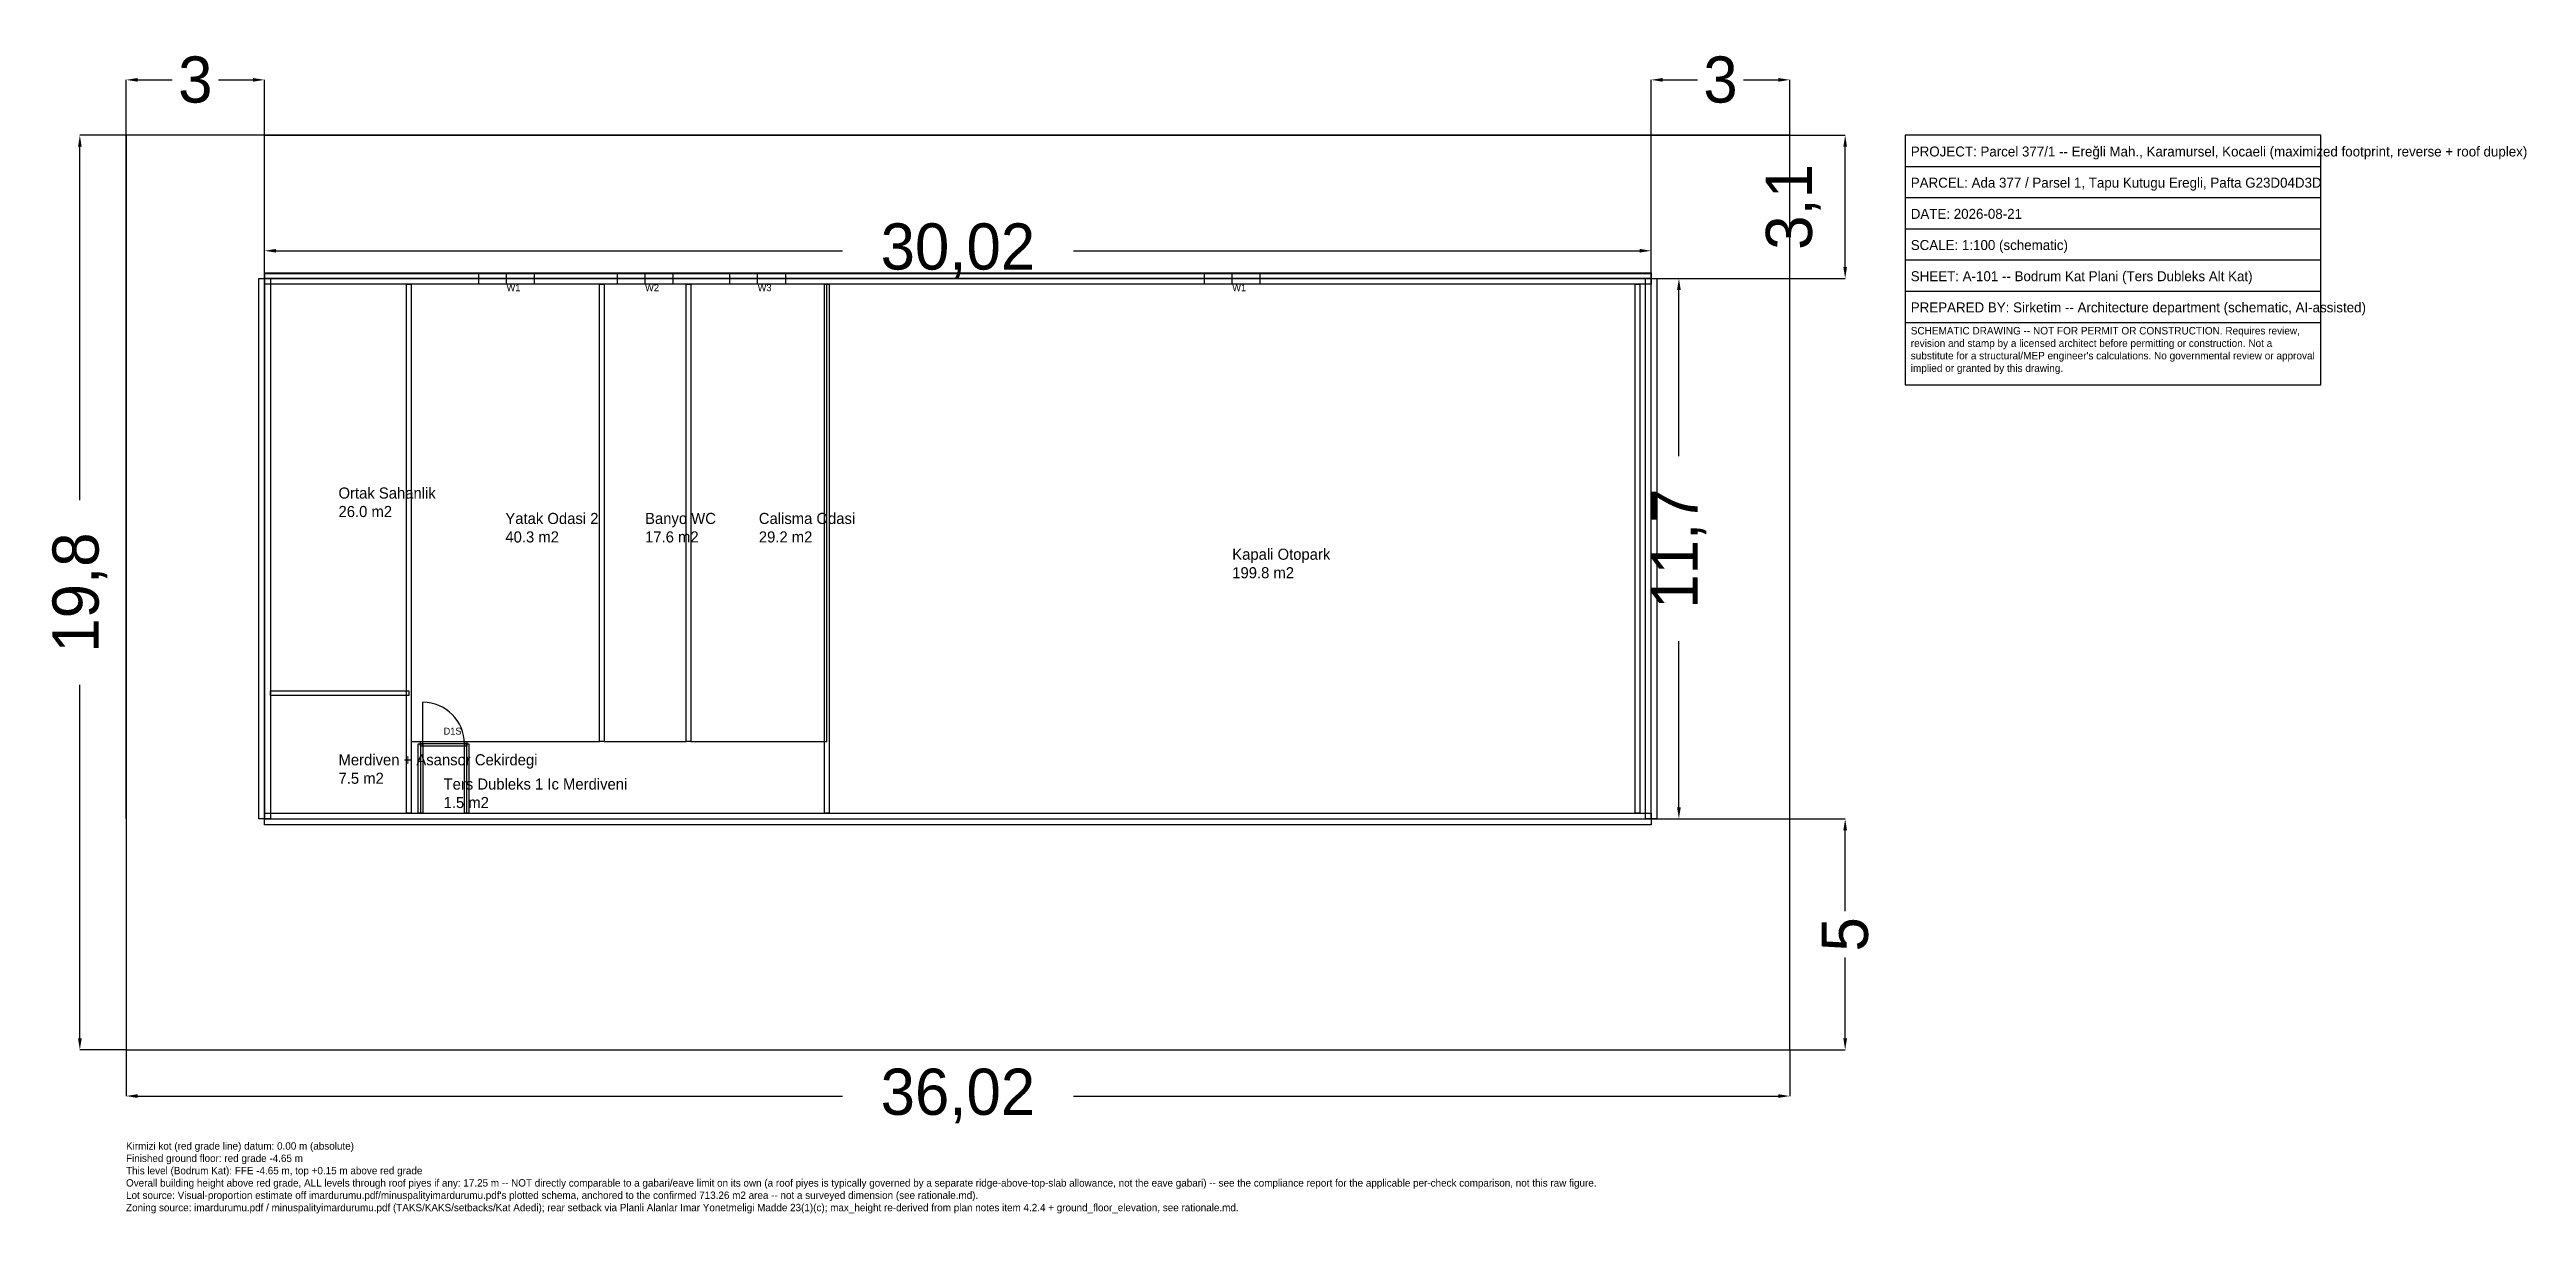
# Model space of a CAD drawing. Header units: metres. Extents: x -1.7 to 52, y -3.5 to 21.7.
import ezdxf

# ---------------------------------------------------------------- set-up
doc = ezdxf.new("R2010")
doc.units = ezdxf.units.M
for name, color, linetype in [('A-ANNO-DIMS', 6, 'Continuous'), ('A-ANNO-NOTE', 7, 'Continuous'), ('A-ANNO-NPLT', 8, 'Continuous'), ('A-ANNO-TTLB', 7, 'Continuous'), ('A-AREA-IDEN', 2, 'Continuous'), ('A-AREA-PLAN', 4, 'Continuous'), ('A-DOOR', 3, 'Continuous'), ('A-GLAZ', 5, 'Continuous'), ('A-WALL', 7, 'Continuous'), ('A-WALL-INTR', 7, 'Continuous'), ('C-PROP', 1, 'Continuous'), ('Z-DATA-NOPLOT', 8, 'Continuous')]:
    doc.layers.add(name, color=color, linetype=linetype)
doc.dimstyles.get("Standard").update_dxf_attribs({"dimtxt": 2.5, "dimasz": 2.5, "dimexe": 1.25, "dimexo": 0.625, "dimtad": 1, "dimtxsty": 'Standard', "dimcen": 2.5, "dimazin": 3, "dimtfac": 1, "dimtmove": 0, "dimatfit": 3, "dimarcsym": 0})

# ---------------------------------------------------------------- blocks, each defined once
blk = doc.blocks.new('_CLOSEDFILLED')
at = {"color": 0, "linetype": 'ByBlock'}
blk.add_solid([(-1, 0.16), (0, 0), (-1, -0.16)], dxfattribs=at)
blk = doc.blocks.new('*D0')
for p, q in [((0, 0), (0, -1)), ((36.02, 0), (36.02, -1)), ((0.25, -1), (15.51, -1)), ((20.51, -1), (35.77, -1))]:
    blk.add_line(p, q)
at = {"layer": 'Defpoints'}
for p in [(0, 0), (36.02, 0), (0, -1)]:
    blk.add_point(p, dxfattribs=at)
at = {"layer": 'A-ANNO-DIMS', "xscale": 0.25, "yscale": 0.25, "rotation": 180}
blk.add_blockref('_CLOSEDFILLED', (0, -1), dxfattribs=at)
at = {"layer": 'A-ANNO-DIMS', "xscale": 0.25, "yscale": 0.25}
blk.add_blockref('_CLOSEDFILLED', (36.02, -1), dxfattribs=at)
at = {"layer": 'A-ANNO-DIMS', "insert": (18.01, -1), "char_height": 1, "attachment_point": 5}
blk.add_mtext('36,02', dxfattribs=at)
blk = doc.blocks.new('*D2')
for p, q in [((0, 19.8), (-1, 19.8)), ((-1, 11.9), (-1, 19.55)), ((-1, 0.25), (-1, 7.9)), ((0, 0), (-1, 0))]:
    blk.add_line(p, q)
at = {"layer": 'Defpoints'}
for p in [(0, 19.8), (-1, 0), (0, 0)]:
    blk.add_point(p, dxfattribs=at)
at = {"layer": 'A-ANNO-DIMS', "xscale": 0.25, "yscale": 0.25}
for p, rotation in [((-1, 19.8), 90), ((-1, 0), 270)]:
    blk.add_blockref('_CLOSEDFILLED', p, dxfattribs=dict(at, rotation=rotation))
at = {"layer": 'A-ANNO-DIMS', "insert": (-1, 9.9), "char_height": 1, "attachment_point": 5, "rotation": 90}
blk.add_mtext('19,8', dxfattribs=at)
blk = doc.blocks.new('*D3')
for p, q in [((3, 16.7), (3, 17.3)), ((3.25, 17.3), (15.51, 17.3)), ((20.51, 17.3), (32.77, 17.3)), ((33.02, 16.7), (33.02, 17.3))]:
    blk.add_line(p, q)
at = {"layer": 'Defpoints'}
for p in [(3, 17.3), (3, 16.7), (33.02, 16.7)]:
    blk.add_point(p, dxfattribs=at)
at = {"layer": 'A-ANNO-DIMS', "xscale": 0.25, "yscale": 0.25, "rotation": 180}
blk.add_blockref('_CLOSEDFILLED', (3, 17.3), dxfattribs=at)
at = {"layer": 'A-ANNO-DIMS', "xscale": 0.25, "yscale": 0.25}
blk.add_blockref('_CLOSEDFILLED', (33.02, 17.3), dxfattribs=at)
at = {"layer": 'A-ANNO-DIMS', "insert": (18.01, 17.3), "char_height": 1, "attachment_point": 5}
blk.add_mtext('30,02', dxfattribs=at)
blk = doc.blocks.new('*D4')
for p, q in [((33.02, 16.7), (33.62, 16.7)), ((33.62, 12.85), (33.62, 16.45)), ((33.62, 5.25), (33.62, 8.85)), ((33.02, 5), (33.62, 5))]:
    blk.add_line(p, q)
at = {"layer": 'Defpoints'}
for p in [(33.02, 16.7), (33.02, 5), (33.62, 5)]:
    blk.add_point(p, dxfattribs=at)
at = {"layer": 'A-ANNO-DIMS', "xscale": 0.25, "yscale": 0.25}
for p, rotation in [((33.62, 16.7), 90), ((33.62, 5), 270)]:
    blk.add_blockref('_CLOSEDFILLED', p, dxfattribs=dict(at, rotation=rotation))
at = {"layer": 'A-ANNO-DIMS', "insert": (33.62, 10.85), "char_height": 1, "attachment_point": 5, "rotation": 90}
blk.add_mtext('11,7', dxfattribs=at)
blk = doc.blocks.new('*D5')
for p, q in [((3, 5), (37.22, 5)), ((37.22, 3), (37.22, 4.75)), ((37.22, 0.25), (37.22, 2)), ((3, 0), (37.22, 0))]:
    blk.add_line(p, q)
at = {"layer": 'Defpoints'}
for p in [(3, 5), (3, 0), (37.22, 0)]:
    blk.add_point(p, dxfattribs=at)
at = {"layer": 'A-ANNO-DIMS', "xscale": 0.25, "yscale": 0.25}
for p, rotation in [((37.22, 5), 90), ((37.22, 0), 270)]:
    blk.add_blockref('_CLOSEDFILLED', p, dxfattribs=dict(at, rotation=rotation))
at = {"layer": 'A-ANNO-DIMS', "insert": (37.22, 2.5), "char_height": 1, "attachment_point": 5, "rotation": 90}
blk.add_mtext('5', dxfattribs=at)
blk = doc.blocks.new('*D6')
for p, q in [((3, 19.8), (37.22, 19.8)), ((37.22, 16.95), (37.22, 19.55)), ((3, 16.7), (37.22, 16.7))]:
    blk.add_line(p, q)
at = {"layer": 'Defpoints'}
for p in [(3, 19.8), (3, 16.7), (37.22, 16.7)]:
    blk.add_point(p, dxfattribs=at)
at = {"layer": 'A-ANNO-DIMS', "xscale": 0.25, "yscale": 0.25}
for p, rotation in [((37.22, 19.8), 90), ((37.22, 16.7), 270)]:
    blk.add_blockref('_CLOSEDFILLED', p, dxfattribs=dict(at, rotation=rotation))
at = {"layer": 'A-ANNO-DIMS', "insert": (36.095, 18.25), "char_height": 1, "attachment_point": 5, "rotation": 90}
blk.add_mtext('3,1', dxfattribs=at)
blk = doc.blocks.new('*D7')
for p, q in [((0, 5), (0, 21)), ((0.25, 21), (1, 21)), ((2, 21), (2.75, 21)), ((3, 5), (3, 21))]:
    blk.add_line(p, q)
at = {"layer": 'Defpoints'}
for p in [(0, 21), (0, 5), (3, 5)]:
    blk.add_point(p, dxfattribs=at)
at = {"layer": 'A-ANNO-DIMS', "xscale": 0.25, "yscale": 0.25, "rotation": 180}
blk.add_blockref('_CLOSEDFILLED', (0, 21), dxfattribs=at)
at = {"layer": 'A-ANNO-DIMS', "xscale": 0.25, "yscale": 0.25}
blk.add_blockref('_CLOSEDFILLED', (3, 21), dxfattribs=at)
at = {"layer": 'A-ANNO-DIMS', "insert": (1.5, 21), "char_height": 1, "attachment_point": 5}
blk.add_mtext('3', dxfattribs=at)
blk = doc.blocks.new('*D8')
for p, q in [((33.02, 5), (33.02, 21)), ((33.27, 21), (34.02, 21)), ((35.02, 21), (35.77, 21)), ((36.02, 5), (36.02, 21))]:
    blk.add_line(p, q)
at = {"layer": 'Defpoints'}
for p in [(33.02, 21), (33.02, 5), (36.02, 5)]:
    blk.add_point(p, dxfattribs=at)
at = {"layer": 'A-ANNO-DIMS', "xscale": 0.25, "yscale": 0.25, "rotation": 180}
blk.add_blockref('_CLOSEDFILLED', (33.02, 21), dxfattribs=at)
at = {"layer": 'A-ANNO-DIMS', "xscale": 0.25, "yscale": 0.25}
blk.add_blockref('_CLOSEDFILLED', (36.02, 21), dxfattribs=at)
at = {"layer": 'A-ANNO-DIMS', "insert": (34.52, 21), "char_height": 1, "attachment_point": 5}
blk.add_mtext('3', dxfattribs=at)

msp = doc.modelspace()

# ---------------------------------------------------------------- linework, layer by layer
at = {"layer": 'A-ANNO-NPLT'}
msp.add_lwpolyline([(3, 5), (33.02, 5), (33.02, 16.8), (3, 16.8)], close=True, dxfattribs=at)
at = {"layer": 'A-ANNO-TTLB'}
for p, q in [((38.52, 19.125), (47.52, 19.125)), ((38.52, 18.45), (47.52, 18.45)), ((38.52, 17.775), (47.52, 17.775)), ((38.52, 17.1), (47.52, 17.1)), ((38.52, 16.425), (47.52, 16.425)), ((38.52, 15.75), (47.52, 15.75))]:
    msp.add_line(p, q, dxfattribs=at)
msp.add_lwpolyline([(38.52, 14.4), (47.52, 14.4), (47.52, 19.8), (38.52, 19.8)], close=True, dxfattribs=at)
at = {"layer": 'A-AREA-IDEN'}
for points in [[(3.125, 7.775), (6.075, 7.775), (6.075, 16.575), (3.125, 16.575)], [(6.175, 6.675), (10.25, 6.675), (10.25, 16.575), (6.175, 16.575)], [(10.35, 6.675), (12.125, 6.675), (12.125, 16.575), (10.35, 16.575)], [(12.225, 6.675), (15.175, 6.675), (15.175, 16.575), (12.225, 16.575)], [(15.225, 5.125), (32.675, 5.125), (32.675, 16.575), (15.225, 16.575)], [(3.125, 5.125), (6.075, 5.125), (6.075, 7.675), (3.125, 7.675)], [(6.375, 5.125), (7.375, 5.125), (7.375, 6.625), (6.375, 6.625)]]:
    msp.add_lwpolyline(points, close=True, dxfattribs=at)
at = {"layer": 'A-AREA-PLAN'}
msp.add_lwpolyline([(3, 5), (33.02, 5), (33.02, 16.7), (3, 16.7)], close=True, dxfattribs=at)
at = {"layer": 'A-DOOR'}
msp.add_line((6.425, 6.625), (6.425, 7.525), dxfattribs=at)
msp.add_lwpolyline([(6.425, 6.675), (7.325, 6.675), (7.325, 6.575), (6.425, 6.575)], close=True, dxfattribs=at)
msp.add_arc((6.425, 6.625), 0.9, 0, 90, dxfattribs=at)
at = {"layer": 'A-GLAZ'}
for p, q in [((8.2375, 16.575), (8.2375, 16.825)), ((11.2375, 16.575), (11.2375, 16.825)), ((13.675, 16.575), (13.675, 16.825)), ((23.95, 16.575), (23.95, 16.825))]:
    msp.add_line(p, q, dxfattribs=at)
for points in [[(8.8375, 16.575), (7.6375, 16.575), (7.6375, 16.825), (8.8375, 16.825)], [(11.8375, 16.575), (10.6375, 16.575), (10.6375, 16.825), (11.8375, 16.825)], [(14.275, 16.575), (13.075, 16.575), (13.075, 16.825), (14.275, 16.825)], [(24.55, 16.575), (23.35, 16.575), (23.35, 16.825), (24.55, 16.825)]]:
    msp.add_lwpolyline(points, close=True, dxfattribs=at)
at = {"layer": 'A-WALL'}
for points in [[(3.125, 16.7), (3.125, 5), (2.875, 5), (2.875, 16.7)], [(33.02, 16.575), (3, 16.575), (3, 16.825), (33.02, 16.825)], [(32.895, 5), (32.895, 16.7), (33.145, 16.7), (33.145, 5)], [(3, 5.125), (33.02, 5.125), (33.02, 4.875), (3, 4.875)]]:
    msp.add_lwpolyline(points, close=True, dxfattribs=at)
at = {"layer": 'A-WALL-INTR'}
for points in [[(6.075, 5.125), (6.075, 16.575), (6.175, 16.575), (6.175, 5.125)], [(10.25, 6.675), (10.25, 16.575), (10.35, 16.575), (10.35, 6.675)], [(12.125, 6.675), (12.125, 16.575), (12.225, 16.575), (12.225, 6.675)], [(15.125, 5.125), (15.125, 16.575), (15.225, 16.575), (15.225, 5.125)], [(32.675, 5.125), (32.675, 16.575), (32.775, 16.575), (32.775, 5.125)], [(3.125, 7.775), (6.125, 7.775), (6.125, 7.675), (3.125, 7.675)], [(6.325, 5.125), (6.325, 6.625), (6.425, 6.625), (6.425, 5.125)], [(6.375, 6.675), (7.375, 6.675), (7.375, 6.575), (6.375, 6.575)], [(7.325, 5.125), (7.325, 6.625), (7.425, 6.625), (7.425, 5.125)]]:
    msp.add_lwpolyline(points, close=True, dxfattribs=at)
at = {"layer": 'C-PROP'}
msp.add_lwpolyline([(0, 0), (36.02, 0), (36.02, 19.8), (0, 19.8)], close=True, dxfattribs=at)
at = {"layer": 'Z-DATA-NOPLOT'}
msp.add_point((0, 0), dxfattribs=at)

# ---------------------------------------------------------------- texts
at = {"layer": 'A-ANNO-NOTE', "insert": (0, -2), "char_height": 0.16, "attachment_point": 1}
msp.add_mtext("Kirmizi kot (red grade line) datum: 0.00 m (absolute)\\PFinished ground floor: red grade -4.65 m\\PThis level (Bodrum Kat): FFE -4.65 m, top +0.15 m above red grade\\POverall building height above red grade, ALL levels through roof piyes if any: 17.25 m -- NOT directly comparable to a gabari/eave limit on its own (a roof piyes is typically governed by a separate ridge-above-top-slab allowance, not the eave gabari) -- see the compliance report for the applicable per-check comparison, not this raw figure.\\PLot source: Visual-proportion estimate off imardurumu.pdf/minuspalityimardurumu.pdf's plotted schema, anchored to the confirmed 713.26 m2 area -- not a surveyed dimension (see rationale.md).\\PZoning source: imardurumu.pdf / minuspalityimardurumu.pdf (TAKS/KAKS/setbacks/Kat Adedi); rear setback via Planli Alanlar Imar Yonetmeligi Madde 23(1)(c); max_height re-derived from plan notes item 4.2.4 + ground_floor_elevation, see rationale.md.", dxfattribs=at)
at = {"layer": 'A-ANNO-TTLB'}
for s, p in [('PROJECT: Parcel 377/1 -- Ereğli Mah., Karamursel, Kocaeli (maximized footprint, reverse + roof duplex)', (38.64, 19.341)), ('PARCEL: Ada 377 / Parsel 1, Tapu Kutugu Eregli, Pafta G23D04D3D', (38.64, 18.666)), ('DATE: 2026-08-21', (38.64, 17.991)), ('SCALE: 1:100 (schematic)', (38.64, 17.316)), ('SHEET: A-101 -- Bodrum Kat Plani (Ters Dubleks Alt Kat)', (38.64, 16.641)), ('PREPARED BY: Sirketim -- Architecture department (schematic, AI-assisted)', (38.64, 15.966))]:
    msp.add_text(s, height=0.216, dxfattribs=at).set_placement(p)
at = {"layer": 'A-ANNO-TTLB', "insert": (38.64, 15.65), "char_height": 0.162, "width": 8.76, "attachment_point": 1}
msp.add_mtext("SCHEMATIC DRAWING -- NOT FOR PERMIT OR CONSTRUCTION. Requires review, revision and stamp by a licensed architect before permitting or construction. Not a substitute for a structural/MEP engineer's calculations. No governmental review or approval implied or granted by this drawing.", dxfattribs=at)
at = {"layer": 'A-AREA-IDEN', "char_height": 0.24, "attachment_point": 1}
for s, insert in [('Ortak Sahanlik\\P26.0 m2', (4.6, 12.175)), ('Yatak Odasi 2\\P40.3 m2', (8.2125, 11.625)), ('Banyo WC\\P17.6 m2', (11.2375, 11.625)), ('Calisma Odasi\\P29.2 m2', (13.7, 11.625)), ('Kapali Otopark\\P199.8 m2', (23.95, 10.85)), ('Merdiven + Asansor Cekirdegi\\P7.5 m2', (4.6, 6.4)), ('Ters Dubleks 1 Ic Merdiveni\\P1.5 m2', (6.875, 5.875))]:
    msp.add_mtext(s, dxfattribs=dict(at, insert=insert))
at = {"layer": 'A-DOOR'}
msp.add_text('D1S', height=0.15, dxfattribs=at).set_placement((6.875, 6.825))
at = {"layer": 'A-GLAZ'}
for s, p in [('W1', (8.2375, 16.425)), ('W2', (11.2375, 16.425)), ('W3', (13.675, 16.425)), ('W1', (23.95, 16.425))]:
    msp.add_text(s, height=0.15, dxfattribs=at).set_placement(p)

# ---------------------------------------------------------------- dimensions: what is measured, and where the dimension line sits
at = {"layer": 'A-ANNO-DIMS'}
for base, p1, p2, picture, middle in [((0, 21), (0, 5), (3, 5), '*D7', (1.5, 21)), ((33.02, 21), (33.02, 5), (36.02, 5), '*D8', (34.52, 21)), ((3, 17.3), (3, 16.7), (33.02, 16.7), '*D3', (18.01, 17.3)), ((0, -1), (0, 0), (36.02, 0), '*D0', (18.01, -1))]:
    dim = msp.add_linear_dim(base=base, p1=p1, p2=p2, dimstyle='Standard', dxfattribs=at)
    dim.commit()
    dim.dimension.update_dxf_attribs({"geometry": picture, "text_midpoint": middle})
for base, p1, p2, picture, middle in [((-1, 0), (0, 0), (0, 19.8), '*D2', (-1, 9.9)), ((37.22, 16.7), (3, 16.7), (3, 19.8), '*D6', (36.095, 18.25)), ((33.62, 5), (33.02, 5), (33.02, 16.7), '*D4', (33.62, 10.85)), ((37.22, 0), (3, 0), (3, 5), '*D5', (37.22, 2.5))]:
    dim = msp.add_linear_dim(base=base, p1=p1, p2=p2, angle=90, dimstyle='Standard', dxfattribs=at)
    dim.commit()
    dim.dimension.update_dxf_attribs({"geometry": picture, "text_midpoint": middle})

doc.saveas('drawing.dxf')
